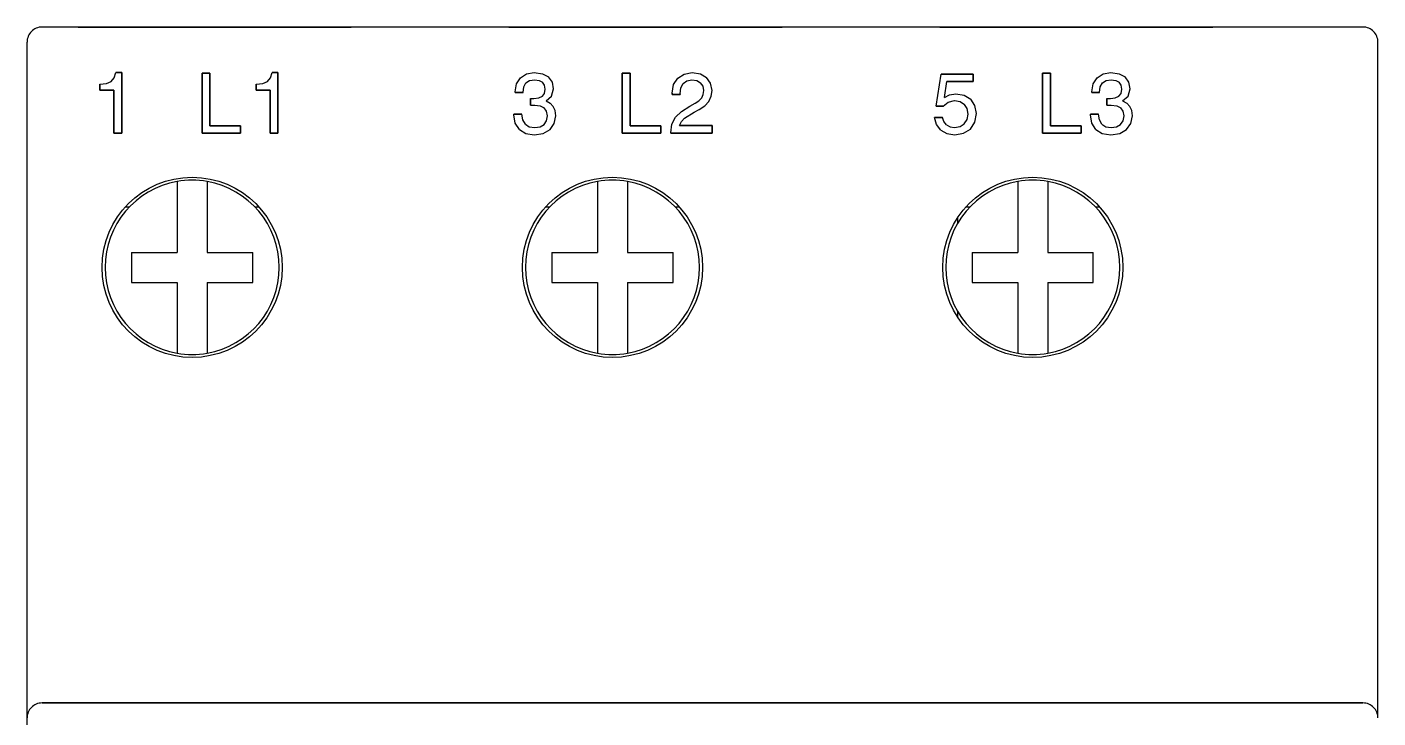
# Model space of a CAD drawing. Extents: x 72 to 370, y -12 to 333.
# Drawn here: x 187.5 to 232.5, y 170.5 to 193.5 of the extents above; entities that cross this region are included whole.
import ezdxf

# ---------------------------------------------------------------- set-up
doc = ezdxf.new("R2010")
doc.units = 0
doc.layers.get('0').update_dxf_attribs({"linetype": 'CONTINUOUS'})

msp = doc.modelspace()

# ---------------------------------------------------------------- linework, layer by layer
at = {"color": 250, "ltscale": 0.03}
msp.add_line((189.199997, 193.5), (188, 193.5), dxfattribs=at)
at = {"color": 7}
for p, q in [((232, 193.5), (188, 193.5)), ((232, 193.5), (188, 193.5)), ((187.5, 171.487717), (187.5, 193)), ((232.5, 171.487717), (232.5, 193)), ((232.5, 171.493851), (232.5, 193)), ((232, 171), (188, 171)), ((188, 170.999985), (232, 170.999985)), ((188, 170.999985), (232, 170.999985))]:
    msp.add_line(p, q, dxfattribs=at)
at = {"color": 250, "ltscale": 0.2275}
for p, q in [((189.199997, 193.5), (198.300003, 193.5)), ((203.550003, 193.5), (212.649994, 193.5)), ((217.899994, 193.5), (227, 193.5))]:
    msp.add_line(p, q, dxfattribs=at)
at = {"color": 250, "ltscale": 0.13125}
for p, q in [((203.550003, 193.5), (198.300003, 193.5)), ((217.899994, 193.5), (212.649994, 193.5))]:
    msp.add_line(p, q, dxfattribs=at)
at = {"color": 250, "ltscale": 0.125}
msp.add_line((232, 193.5), (227, 193.5), dxfattribs=at)
at = {"color": 250}
msp.add_line((187.5, 103.999992), (187.5, 193), dxfattribs=at)
at = {"color": 7, "ltscale": 0.003931}
for p, q in [((190.303619, 191.690323), (190.407379, 191.808487)), ((190.303619, 191.690323), (190.407379, 191.808487)), ((195.50827, 191.690323), (195.61203, 191.808487)), ((195.50827, 191.690323), (195.61203, 191.808487))]:
    msp.add_line(p, q, dxfattribs=at)
at = {"color": 7, "ltscale": 0.004582}
for p, q in [((190.407379, 191.808487), (190.459259, 191.984268)), ((190.407379, 191.808487), (190.459259, 191.984268)), ((195.61203, 191.808487), (195.663849, 191.984268)), ((195.61203, 191.808487), (195.663849, 191.984268))]:
    msp.add_line(p, q, dxfattribs=at)
at = {"color": 7, "ltscale": 0.0049}
for p, q in [((190.655243, 191.984268), (190.459259, 191.984268)), ((190.459259, 191.984268), (190.655243, 191.984268)), ((195.859833, 191.984268), (195.663849, 191.984268)), ((195.663849, 191.984268), (195.859833, 191.984268))]:
    msp.add_line(p, q, dxfattribs=at)
at = {"color": 7, "ltscale": 0.05036}
for p, q in [((190.655243, 189.969864), (190.655243, 191.984268)), ((190.655243, 191.984268), (190.655243, 189.969864)), ((195.859833, 189.969864), (195.859833, 191.984268)), ((195.859833, 191.984268), (195.859833, 189.969864))]:
    msp.add_line(p, q, dxfattribs=at)
at = {"color": 7, "ltscale": 0.006628}
for p, q in [((193.594696, 191.969864), (193.329559, 191.969864)), ((193.329559, 191.969864), (193.594696, 191.969864)), ((207.594696, 191.969864), (207.329559, 191.969864)), ((207.329559, 191.969864), (207.594696, 191.969864)), ((221.594696, 191.969864), (221.329559, 191.969864)), ((221.329559, 191.969864), (221.594696, 191.969864)), ((223.188385, 190.598099), (222.923248, 190.598099)), ((222.923248, 190.598099), (223.188385, 190.598099))]:
    msp.add_line(p, q, dxfattribs=at)
at = {"color": 7, "ltscale": 0.05}
for p, q in [((193.329559, 191.969864), (193.329559, 189.969864)), ((193.329559, 189.969864), (193.329559, 191.969864)), ((207.329559, 191.969864), (207.329559, 189.969864)), ((207.329559, 189.969864), (207.329559, 191.969864)), ((221.329559, 191.969864), (221.329559, 189.969864)), ((221.329559, 189.969864), (221.329559, 191.969864))]:
    msp.add_line(p, q, dxfattribs=at)
at = {"color": 7, "ltscale": 0.043948}
for p, q in [((193.594696, 190.211929), (193.594696, 191.969864)), ((193.594696, 191.969864), (193.594696, 190.211929)), ((207.594696, 190.211929), (207.594696, 191.969864)), ((207.594696, 191.969864), (207.594696, 190.211929)), ((221.594696, 190.211929), (221.594696, 191.969864)), ((221.594696, 191.969864), (221.594696, 190.211929))]:
    msp.add_line(p, q, dxfattribs=at)
at = {"color": 7, "ltscale": 0.005995}
for p, q in [((203.807953, 191.609634), (203.937653, 191.811356)), ((203.807953, 191.609634), (203.937653, 191.811356)), ((223.012604, 191.609634), (223.142242, 191.811356)), ((223.012604, 191.609634), (223.142242, 191.811356))]:
    msp.add_line(p, q, dxfattribs=at)
at = {"color": 7, "ltscale": 0.005896}
for p, q in [((203.937653, 191.811356), (204.136505, 191.938156)), ((203.937653, 191.811356), (204.136505, 191.938156)), ((223.142242, 191.811356), (223.341095, 191.938156)), ((223.142242, 191.811356), (223.341095, 191.938156))]:
    msp.add_line(p, q, dxfattribs=at)
at = {"color": 7, "ltscale": 0.003637}
for p, q in [((204.119232, 191.638443), (204.240265, 191.719131)), ((204.119232, 191.638443), (204.240265, 191.719131)), ((223.323822, 191.638443), (223.444855, 191.719131)), ((223.323822, 191.638443), (223.444855, 191.719131))]:
    msp.add_line(p, q, dxfattribs=at)
at = {"color": 7, "ltscale": 0.006585}
msp.add_line((204.136505, 191.938156), (204.395844, 191.984268), dxfattribs=at)
msp.add_line((204.136505, 191.938156), (204.395844, 191.984268), dxfattribs=at)
at = {"color": 7, "ltscale": 0.00431}
msp.add_line((204.240265, 191.719131), (204.410248, 191.747971), dxfattribs=at)
msp.add_line((204.240265, 191.719131), (204.410248, 191.747971), dxfattribs=at)
at = {"color": 7, "ltscale": 0.00698}
msp.add_line((204.395844, 191.984268), (204.672516, 191.946823), dxfattribs=at)
msp.add_line((204.395844, 191.984268), (204.672516, 191.946823), dxfattribs=at)
at = {"color": 7, "ltscale": 0.003792}
msp.add_line((204.410248, 191.747971), (204.56015, 191.724899), dxfattribs=at)
msp.add_line((204.410248, 191.747971), (204.56015, 191.724899), dxfattribs=at)
at = {"color": 7, "ltscale": 0.003128}
for p, q in [((204.56015, 191.724899), (204.669647, 191.664383)), ((204.56015, 191.724899), (204.669647, 191.664383)), ((223.76474, 191.724899), (223.874237, 191.664383)), ((223.76474, 191.724899), (223.874237, 191.664383))]:
    msp.add_line(p, q, dxfattribs=at)
at = {"color": 7, "ltscale": 0.005704}
msp.add_line((204.672516, 191.946823), (204.874237, 191.840195), dxfattribs=at)
msp.add_line((204.672516, 191.946823), (204.874237, 191.840195), dxfattribs=at)
at = {"color": 7, "ltscale": 0.005261}
msp.add_line((204.998199, 191.670151), (204.874237, 191.840195), dxfattribs=at)
msp.add_line((204.998199, 191.670151), (204.874237, 191.840195), dxfattribs=at)
at = {"color": 7, "ltscale": 0.006376}
for p, q in [((209.038544, 191.583694), (209.173981, 191.79982)), ((209.038544, 191.583694), (209.173981, 191.79982)), ((218.721527, 191.232101), (218.937653, 191.096664)), ((218.721527, 191.232101), (218.937653, 191.096664))]:
    msp.add_line(p, q, dxfattribs=at)
at = {"color": 7, "ltscale": 0.006256}
msp.add_line((209.173981, 191.79982), (209.384369, 191.935287), dxfattribs=at)
msp.add_line((209.173981, 191.79982), (209.384369, 191.935287), dxfattribs=at)
at = {"color": 7, "ltscale": 0.003861}
msp.add_line((209.358429, 191.62117), (209.48233, 191.713394), dxfattribs=at)
msp.add_line((209.358429, 191.62117), (209.48233, 191.713394), dxfattribs=at)
at = {"color": 7, "ltscale": 0.007023}
msp.add_line((209.384369, 191.935287), (209.66098, 191.984268), dxfattribs=at)
msp.add_line((209.384369, 191.935287), (209.66098, 191.984268), dxfattribs=at)
at = {"color": 7, "ltscale": 0.004182}
msp.add_line((209.48233, 191.713394), (209.646576, 191.745071), dxfattribs=at)
msp.add_line((209.48233, 191.713394), (209.646576, 191.745071), dxfattribs=at)
at = {"color": 7, "ltscale": 0.004241}
msp.add_line((209.646576, 191.745071), (209.813751, 191.716263), dxfattribs=at)
msp.add_line((209.646576, 191.745071), (209.813751, 191.716263), dxfattribs=at)
at = {"color": 7, "ltscale": 0.006787}
for p, q in [((209.66098, 191.984268), (209.928986, 191.941055)), ((209.66098, 191.984268), (209.928986, 191.941055)), ((203.76474, 191.341629), (203.807953, 191.609634)), ((203.76474, 191.341629), (203.807953, 191.609634)), ((222.96933, 191.341629), (223.012604, 191.609634)), ((222.96933, 191.341629), (223.012604, 191.609634))]:
    msp.add_line(p, q, dxfattribs=at)
at = {"color": 7, "ltscale": 0.003583}
msp.add_line((209.813751, 191.716263), (209.937653, 191.644211), dxfattribs=at)
msp.add_line((209.813751, 191.716263), (209.937653, 191.644211), dxfattribs=at)
at = {"color": 7, "ltscale": 0.006006}
msp.add_line((209.928986, 191.941055), (210.136505, 191.820023), dxfattribs=at)
msp.add_line((209.928986, 191.941055), (210.136505, 191.820023), dxfattribs=at)
at = {"color": 7, "ltscale": 0.005838}
msp.add_line((210.271942, 191.629807), (210.136505, 191.820023), dxfattribs=at)
msp.add_line((210.271942, 191.629807), (210.136505, 191.820023), dxfattribs=at)
at = {"color": 7, "ltscale": 0.026808}
msp.add_line((217.787811, 190.866104), (217.94632, 191.926651), dxfattribs=at)
msp.add_line((217.787811, 190.866104), (217.94632, 191.926651), dxfattribs=at)
at = {"color": 7, "ltscale": 0.026729}
for p, q in [((219.015472, 191.926651), (217.94632, 191.926651)), ((217.94632, 191.926651), (219.015472, 191.926651))]:
    msp.add_line(p, q, dxfattribs=at)
at = {"color": 7, "ltscale": 0.005908}
for p, q in [((219.015488, 191.690323), (219.015488, 191.926651)), ((219.015488, 191.926651), (219.015488, 191.690323))]:
    msp.add_line(p, q, dxfattribs=at)
at = {"color": 7, "ltscale": 0.006587}
msp.add_line((223.341095, 191.938156), (223.600494, 191.984268), dxfattribs=at)
msp.add_line((223.341095, 191.938156), (223.600494, 191.984268), dxfattribs=at)
at = {"color": 7, "ltscale": 0.004312}
msp.add_line((223.444855, 191.719131), (223.614899, 191.747971), dxfattribs=at)
msp.add_line((223.444855, 191.719131), (223.614899, 191.747971), dxfattribs=at)
at = {"color": 7, "ltscale": 0.006978}
msp.add_line((223.600494, 191.984268), (223.877106, 191.946823), dxfattribs=at)
msp.add_line((223.600494, 191.984268), (223.877106, 191.946823), dxfattribs=at)
at = {"color": 7, "ltscale": 0.00379}
msp.add_line((223.614899, 191.747971), (223.76474, 191.724899), dxfattribs=at)
msp.add_line((223.614899, 191.747971), (223.76474, 191.724899), dxfattribs=at)
at = {"color": 7, "ltscale": 0.005706}
msp.add_line((223.877106, 191.946823), (224.078888, 191.840195), dxfattribs=at)
msp.add_line((223.877106, 191.946823), (224.078888, 191.840195), dxfattribs=at)
at = {"color": 7, "ltscale": 0.00526}
msp.add_line((224.202789, 191.670151), (224.078888, 191.840195), dxfattribs=at)
msp.add_line((224.202789, 191.670151), (224.078888, 191.840195), dxfattribs=at)
at = {"color": 7, "ltscale": 0.005507}
for p, q in [((189.926117, 191.598099), (190.145172, 191.62117)), ((189.926117, 191.598099), (190.145172, 191.62117)), ((195.130707, 191.598099), (195.349762, 191.62117)), ((195.130707, 191.598099), (195.349762, 191.62117))]:
    msp.add_line(p, q, dxfattribs=at)
at = {"color": 7, "ltscale": 0.005115}
for p, q in [((189.926117, 191.598099), (189.926117, 191.393509)), ((189.926117, 191.393509), (189.926117, 191.598099)), ((195.130707, 191.598099), (195.130707, 191.393509)), ((195.130707, 191.393509), (195.130707, 191.598099))]:
    msp.add_line(p, q, dxfattribs=at)
at = {"color": 7, "ltscale": 0.011671}
for p, q in [((189.926117, 191.393509), (190.392975, 191.393509)), ((190.392975, 191.393509), (189.926117, 191.393509))]:
    msp.add_line(p, q, dxfattribs=at)
at = {"color": 7, "ltscale": 0.004322}
msp.add_line((190.145172, 191.62117), (190.303619, 191.690323), dxfattribs=at)
msp.add_line((190.145172, 191.62117), (190.303619, 191.690323), dxfattribs=at)
at = {"color": 7, "ltscale": 0.035591}
for p, q in [((190.392975, 191.393509), (190.392975, 189.969864)), ((190.392975, 189.969864), (190.392975, 191.393509)), ((195.597626, 191.393509), (195.597626, 189.969864)), ((195.597626, 189.969864), (195.597626, 191.393509))]:
    msp.add_line(p, q, dxfattribs=at)
at = {"color": 7, "ltscale": 0.011673}
for p, q in [((195.130707, 191.393509), (195.597626, 191.393509)), ((195.597626, 191.393509), (195.130707, 191.393509))]:
    msp.add_line(p, q, dxfattribs=at)
at = {"color": 7, "ltscale": 0.004323}
msp.add_line((195.349762, 191.62117), (195.50827, 191.690323), dxfattribs=at)
msp.add_line((195.349762, 191.62117), (195.50827, 191.690323), dxfattribs=at)
at = {"color": 7, "ltscale": 0.000504}
for p, q in [((203.76474, 191.341629), (203.76474, 191.321457)), ((203.76474, 191.321457), (203.76474, 191.341629)), ((222.96933, 191.341629), (222.96933, 191.321457)), ((222.96933, 191.321457), (222.96933, 191.341629)), ((203.718658, 190.598099), (203.718658, 190.577927)), ((203.718658, 190.577927), (203.718658, 190.598099)), ((222.923248, 190.598099), (222.923248, 190.577927)), ((222.923248, 190.577927), (222.923248, 190.598099))]:
    msp.add_line(p, q, dxfattribs=at)
at = {"color": 7, "ltscale": 0.006412}
for p, q in [((203.76474, 191.321457), (204.02121, 191.321457)), ((204.02121, 191.321457), (203.76474, 191.321457))]:
    msp.add_line(p, q, dxfattribs=at)
at = {"color": 7, "ltscale": 0.004646}
for p, q in [((204.02121, 191.321457), (204.044281, 191.505875)), ((204.02121, 191.321457), (204.044281, 191.505875)), ((223.225861, 191.321457), (223.248871, 191.505875)), ((223.225861, 191.321457), (223.248871, 191.505875))]:
    msp.add_line(p, q, dxfattribs=at)
at = {"color": 7, "ltscale": 0.003807}
for p, q in [((204.044281, 191.505875), (204.119232, 191.638443)), ((204.044281, 191.505875), (204.119232, 191.638443)), ((223.248871, 191.505875), (223.323822, 191.638443)), ((223.248871, 191.505875), (223.323822, 191.638443))]:
    msp.add_line(p, q, dxfattribs=at)
at = {"color": 7, "ltscale": 0.002939}
for p, q in [((204.666779, 191.197525), (204.735931, 191.292618)), ((204.666779, 191.197525), (204.735931, 191.292618)), ((223.871368, 191.197525), (223.940521, 191.292618)), ((223.871368, 191.197525), (223.940521, 191.292618))]:
    msp.add_line(p, q, dxfattribs=at)
at = {"color": 7, "ltscale": 0.002958}
for p, q in [((204.735931, 191.566391), (204.669647, 191.664383)), ((204.735931, 191.566391), (204.669647, 191.664383)), ((223.940521, 191.566391), (223.874237, 191.664383)), ((223.940521, 191.566391), (223.874237, 191.664383))]:
    msp.add_line(p, q, dxfattribs=at)
at = {"color": 7, "ltscale": 0.003376}
for p, q in [((204.761871, 191.433853), (204.735931, 191.566391)), ((204.761871, 191.433853), (204.735931, 191.566391)), ((223.966461, 191.433853), (223.940521, 191.566391)), ((223.966461, 191.433853), (223.940521, 191.566391)), ((218.127838, 190.246506), (218.041412, 190.350266)), ((218.127838, 190.246506), (218.041412, 190.350266))]:
    msp.add_line(p, q, dxfattribs=at)
at = {"color": 7, "ltscale": 0.00359}
for p, q in [((204.735931, 191.292618), (204.761871, 191.433853)), ((204.735931, 191.292618), (204.761871, 191.433853)), ((223.940521, 191.292618), (223.966461, 191.433853)), ((223.940521, 191.292618), (223.966461, 191.433853))]:
    msp.add_line(p, q, dxfattribs=at)
at = {"color": 7, "ltscale": 0.006414}
for p, q in [((204.975128, 191.197525), (205.041412, 191.445358)), ((204.975128, 191.197525), (205.041412, 191.445358)), ((224.179718, 191.197525), (224.246002, 191.445358)), ((224.179718, 191.197525), (224.246002, 191.445358))]:
    msp.add_line(p, q, dxfattribs=at)
at = {"color": 7, "ltscale": 0.005723}
for p, q in [((205.041412, 191.445358), (204.998199, 191.670151)), ((205.041412, 191.445358), (204.998199, 191.670151)), ((224.246002, 191.445358), (224.202789, 191.670151)), ((224.246002, 191.445358), (224.202789, 191.670151))]:
    msp.add_line(p, q, dxfattribs=at)
at = {"color": 7, "ltscale": 0.007225}
msp.add_line((208.992401, 191.298386), (209.038544, 191.583694), dxfattribs=at)
msp.add_line((208.992401, 191.298386), (209.038544, 191.583694), dxfattribs=at)
at = {"color": 7, "ltscale": 0.001009}
for p, q in [((208.992401, 191.298386), (208.992401, 191.258041)), ((208.992401, 191.258041), (208.992401, 191.298386))]:
    msp.add_line(p, q, dxfattribs=at)
at = {"color": 7, "ltscale": 0.006557}
for p, q in [((208.992401, 191.258041), (209.254669, 191.258041)), ((209.254669, 191.258041), (208.992401, 191.258041)), ((190.392975, 189.969864), (190.655243, 189.969864)), ((190.655243, 189.969864), (190.392975, 189.969864))]:
    msp.add_line(p, q, dxfattribs=at)
at = {"color": 7, "ltscale": 0.004942}
msp.add_line((209.254669, 191.281113), (209.280609, 191.477066), dxfattribs=at)
msp.add_line((209.254669, 191.281113), (209.280609, 191.477066), dxfattribs=at)
at = {"color": 7, "ltscale": 0.000577}
for p, q in [((209.254669, 191.258041), (209.254669, 191.281113)), ((209.254669, 191.281113), (209.254669, 191.258041))]:
    msp.add_line(p, q, dxfattribs=at)
at = {"color": 7, "ltscale": 0.004094}
msp.add_line((209.280609, 191.477066), (209.358429, 191.62117), dxfattribs=at)
msp.add_line((209.280609, 191.477066), (209.358429, 191.62117), dxfattribs=at)
at = {"color": 7, "ltscale": 0.003459}
for p, q in [((210.018341, 191.531815), (209.937653, 191.644211)), ((210.018341, 191.531815), (209.937653, 191.644211)), ((204.807953, 190.696091), (204.727264, 190.808487)), ((204.807953, 190.696091), (204.727264, 190.808487)), ((224.012604, 190.696091), (223.931915, 190.808487)), ((224.012604, 190.696091), (223.931915, 190.808487))]:
    msp.add_line(p, q, dxfattribs=at)
at = {"color": 7, "ltscale": 0.003126}
msp.add_line((209.97226, 191.145645), (210.027008, 191.258041), dxfattribs=at)
msp.add_line((209.97226, 191.145645), (210.027008, 191.258041), dxfattribs=at)
at = {"color": 7, "ltscale": 0.003603}
msp.add_line((210.04715, 191.39061), (210.018341, 191.531815), dxfattribs=at)
msp.add_line((210.04715, 191.39061), (210.018341, 191.531815), dxfattribs=at)
at = {"color": 7, "ltscale": 0.003352}
msp.add_line((210.027008, 191.258041), (210.04715, 191.39061), dxfattribs=at)
msp.add_line((210.027008, 191.258041), (210.04715, 191.39061), dxfattribs=at)
at = {"color": 7, "ltscale": 0.006174}
msp.add_line((210.320953, 191.387741), (210.271942, 191.629807), dxfattribs=at)
msp.add_line((210.320953, 191.387741), (210.271942, 191.629807), dxfattribs=at)
at = {"color": 7, "ltscale": 0.004881}
msp.add_line((210.292145, 191.194656), (210.320953, 191.387741), dxfattribs=at)
msp.add_line((210.292145, 191.194656), (210.320953, 191.387741), dxfattribs=at)
at = {"color": 7, "ltscale": 0.013623}
msp.add_line((218.058685, 191.151413), (218.139374, 191.690323), dxfattribs=at)
msp.add_line((218.058685, 191.151413), (218.139374, 191.690323), dxfattribs=at)
at = {"color": 7, "ltscale": 0.021902}
for p, q in [((218.139374, 191.690323), (219.015472, 191.690323)), ((219.015472, 191.690323), (218.139374, 191.690323))]:
    msp.add_line(p, q, dxfattribs=at)
at = {"color": 7, "ltscale": 0.005472}
msp.add_line((218.225861, 191.246506), (218.441986, 191.281113), dxfattribs=at)
msp.add_line((218.225861, 191.246506), (218.441986, 191.281113), dxfattribs=at)
at = {"color": 7, "ltscale": 0.007095}
msp.add_line((218.441986, 191.281113), (218.721527, 191.232101), dxfattribs=at)
msp.add_line((218.441986, 191.281113), (218.721527, 191.232101), dxfattribs=at)
at = {"color": 7, "ltscale": 0.006413}
for p, q in [((222.96933, 191.321457), (223.225861, 191.321457)), ((223.225861, 191.321457), (222.96933, 191.321457))]:
    msp.add_line(p, q, dxfattribs=at)
at = {"color": 7, "ltscale": 0.00281}
msp.add_line((204.269073, 191.125473), (204.381439, 191.122604), dxfattribs=at)
msp.add_line((204.269073, 191.125473), (204.381439, 191.122604), dxfattribs=at)
at = {"color": 7, "ltscale": 0.005692}
for p, q in [((204.269073, 191.125473), (204.269073, 190.897812)), ((204.269073, 190.897812), (204.269073, 191.125473)), ((223.473663, 191.125473), (223.473663, 190.897812)), ((223.473663, 190.897812), (223.473663, 191.125473))]:
    msp.add_line(p, q, dxfattribs=at)
at = {"color": 7, "ltscale": 0.003532}
msp.add_line((204.269073, 190.897812), (204.410248, 190.90358), dxfattribs=at)
msp.add_line((204.269073, 190.897812), (204.410248, 190.90358), dxfattribs=at)
at = {"color": 7, "ltscale": 0.00413}
msp.add_line((204.381439, 191.122604), (204.545746, 191.139908), dxfattribs=at)
msp.add_line((204.381439, 191.122604), (204.545746, 191.139908), dxfattribs=at)
at = {"color": 7, "ltscale": 0.004586}
msp.add_line((204.410248, 190.90358), (204.591827, 190.87764), dxfattribs=at)
msp.add_line((204.410248, 190.90358), (204.591827, 190.87764), dxfattribs=at)
at = {"color": 7, "ltscale": 0.003351}
for p, q in [((204.545746, 191.139908), (204.666779, 191.197525)), ((204.545746, 191.139908), (204.666779, 191.197525)), ((223.750336, 191.139908), (223.871368, 191.197525)), ((223.750336, 191.139908), (223.871368, 191.197525))]:
    msp.add_line(p, q, dxfattribs=at)
at = {"color": 7, "ltscale": 0.003802}
msp.add_line((204.591827, 190.87764), (204.727264, 190.808487), dxfattribs=at)
msp.add_line((204.591827, 190.87764), (204.727264, 190.808487), dxfattribs=at)
at = {"color": 7, "ltscale": 0.006088}
for p, q in [((204.787811, 191.041916), (204.975128, 191.197525)), ((204.787811, 191.041916), (204.975128, 191.197525)), ((223.992401, 191.041916), (224.179718, 191.197525)), ((223.992401, 191.041916), (224.179718, 191.197525))]:
    msp.add_line(p, q, dxfattribs=at)
at = {"color": 7, "ltscale": 0.003967}
for p, q in [((204.787811, 191.041916), (204.926117, 190.964096)), ((204.787811, 191.041916), (204.926117, 190.964096)), ((223.992401, 191.041916), (224.130707, 190.964096)), ((223.992401, 191.041916), (224.130707, 190.964096))]:
    msp.add_line(p, q, dxfattribs=at)
at = {"color": 7, "ltscale": 0.00372}
for p, q in [((205.029877, 190.857468), (204.926117, 190.964096)), ((205.029877, 190.857468), (204.926117, 190.964096)), ((224.234467, 190.857468), (224.130707, 190.964096)), ((224.234467, 190.857468), (224.130707, 190.964096))]:
    msp.add_line(p, q, dxfattribs=at)
at = {"color": 7, "ltscale": 0.003804}
for p, q in [((205.093292, 190.719131), (205.029877, 190.857468)), ((205.093292, 190.719131), (205.029877, 190.857468)), ((224.297882, 190.719131), (224.234467, 190.857468)), ((224.297882, 190.719131), (224.234467, 190.857468))]:
    msp.add_line(p, q, dxfattribs=at)
at = {"color": 7, "ltscale": 0.008355}
msp.add_line((209.300751, 190.690323), (209.58316, 190.869003), dxfattribs=at)
msp.add_line((209.300751, 190.690323), (209.58316, 190.869003), dxfattribs=at)
at = {"color": 7, "ltscale": 0.004836}
msp.add_line((209.58316, 190.869003), (209.753204, 190.961227), dxfattribs=at)
msp.add_line((209.58316, 190.869003), (209.753204, 190.961227), dxfattribs=at)
at = {"color": 7, "ltscale": 0.003837}
msp.add_line((209.753204, 190.961227), (209.880035, 191.047684), dxfattribs=at)
msp.add_line((209.753204, 190.961227), (209.880035, 191.047684), dxfattribs=at)
at = {"color": 7, "ltscale": 0.003364}
msp.add_line((209.880035, 191.047684), (209.97226, 191.145645), dxfattribs=at)
msp.add_line((209.880035, 191.047684), (209.97226, 191.145645), dxfattribs=at)
at = {"color": 7, "ltscale": 0.005676}
msp.add_line((209.888641, 190.756607), (210.078888, 190.880539), dxfattribs=at)
msp.add_line((209.888641, 190.756607), (210.078888, 190.880539), dxfattribs=at)
at = {"color": 7, "ltscale": 0.004943}
msp.add_line((210.078888, 190.880539), (210.214325, 191.024612), dxfattribs=at)
msp.add_line((210.078888, 190.880539), (210.214325, 191.024612), dxfattribs=at)
at = {"color": 7, "ltscale": 0.004675}
msp.add_line((210.214325, 191.024612), (210.292145, 191.194656), dxfattribs=at)
msp.add_line((210.214325, 191.024612), (210.292145, 191.194656), dxfattribs=at)
at = {"color": 7, "ltscale": 0.005763}
for p, q in [((217.787811, 190.866104), (218.018341, 190.866104)), ((218.018341, 190.866104), (217.787811, 190.866104))]:
    msp.add_line(p, q, dxfattribs=at)
at = {"color": 7, "ltscale": 0.005379}
msp.add_line((218.018341, 190.866104), (218.185516, 191.001572), dxfattribs=at)
msp.add_line((218.018341, 190.866104), (218.185516, 191.001572), dxfattribs=at)
at = {"color": 7, "ltscale": 0.004808}
msp.add_line((218.058685, 191.151413), (218.225861, 191.246506), dxfattribs=at)
msp.add_line((218.058685, 191.151413), (218.225861, 191.246506), dxfattribs=at)
at = {"color": 7, "ltscale": 0.00547}
msp.add_line((218.185516, 191.001572), (218.398773, 191.050552), dxfattribs=at)
msp.add_line((218.185516, 191.001572), (218.398773, 191.050552), dxfattribs=at)
at = {"color": 7, "ltscale": 0.004677}
msp.add_line((218.398773, 191.050552), (218.58316, 191.018845), dxfattribs=at)
msp.add_line((218.398773, 191.050552), (218.58316, 191.018845), dxfattribs=at)
at = {"color": 7, "ltscale": 0.004217}
msp.add_line((218.58316, 191.018845), (218.724396, 190.926651), dxfattribs=at)
msp.add_line((218.58316, 191.018845), (218.724396, 190.926651), dxfattribs=at)
at = {"color": 7, "ltscale": 0.004178}
for p, q in [((218.813751, 190.785416), (218.724396, 190.926651)), ((218.813751, 190.785416), (218.724396, 190.926651)), ((218.580292, 190.191757), (218.721527, 190.281113)), ((218.580292, 190.191757), (218.721527, 190.281113))]:
    msp.add_line(p, q, dxfattribs=at)
at = {"color": 7, "ltscale": 0.006294}
msp.add_line((219.075958, 190.886276), (218.937653, 191.096664), dxfattribs=at)
msp.add_line((219.075958, 190.886276), (218.937653, 191.096664), dxfattribs=at)
at = {"color": 7, "ltscale": 0.006811}
msp.add_line((219.124969, 190.618271), (219.075958, 190.886276), dxfattribs=at)
msp.add_line((219.124969, 190.618271), (219.075958, 190.886276), dxfattribs=at)
at = {"color": 7, "ltscale": 0.002812}
msp.add_line((223.473663, 191.125473), (223.58609, 191.122604), dxfattribs=at)
msp.add_line((223.473663, 191.125473), (223.58609, 191.122604), dxfattribs=at)
at = {"color": 7, "ltscale": 0.003534}
msp.add_line((223.473663, 190.897812), (223.614899, 190.90358), dxfattribs=at)
msp.add_line((223.473663, 190.897812), (223.614899, 190.90358), dxfattribs=at)
at = {"color": 7, "ltscale": 0.004129}
msp.add_line((223.58609, 191.122604), (223.750336, 191.139908), dxfattribs=at)
msp.add_line((223.58609, 191.122604), (223.750336, 191.139908), dxfattribs=at)
at = {"color": 7, "ltscale": 0.004584}
msp.add_line((223.614899, 190.90358), (223.796417, 190.87764), dxfattribs=at)
msp.add_line((223.614899, 190.90358), (223.796417, 190.87764), dxfattribs=at)
at = {"color": 7, "ltscale": 0.003803}
msp.add_line((223.796417, 190.87764), (223.931915, 190.808487), dxfattribs=at)
msp.add_line((223.796417, 190.87764), (223.931915, 190.808487), dxfattribs=at)
at = {"color": 7, "ltscale": 0.006627}
for p, q in [((203.983734, 190.598099), (203.718658, 190.598099)), ((203.718658, 190.598099), (203.983734, 190.598099))]:
    msp.add_line(p, q, dxfattribs=at)
at = {"color": 7, "ltscale": 0.007011}
for p, q in [((203.76474, 190.301285), (203.718658, 190.577927)), ((203.76474, 190.301285), (203.718658, 190.577927)), ((222.96933, 190.301285), (222.923248, 190.577927)), ((222.96933, 190.301285), (222.923248, 190.577927))]:
    msp.add_line(p, q, dxfattribs=at)
at = {"color": 7, "ltscale": 0.00482}
for p, q in [((204.015472, 190.407913), (203.983734, 190.598099)), ((204.015472, 190.407913), (203.983734, 190.598099)), ((223.220062, 190.407913), (223.188385, 190.598099)), ((223.220062, 190.407913), (223.188385, 190.598099))]:
    msp.add_line(p, q, dxfattribs=at)
at = {"color": 7, "ltscale": 0.00404}
for p, q in [((204.09903, 190.269577), (204.015472, 190.407913)), ((204.09903, 190.269577), (204.015472, 190.407913)), ((223.303619, 190.269577), (223.220062, 190.407913)), ((223.303619, 190.269577), (223.220062, 190.407913))]:
    msp.add_line(p, q, dxfattribs=at)
at = {"color": 7, "ltscale": 0.003737}
for p, q in [((204.721527, 190.258041), (204.805084, 190.381973)), ((204.721527, 190.258041), (204.805084, 190.381973)), ((223.926117, 190.258041), (224.009674, 190.381973)), ((223.926117, 190.258041), (224.009674, 190.381973))]:
    msp.add_line(p, q, dxfattribs=at)
at = {"color": 7, "ltscale": 0.004253}
for p, q in [((204.805084, 190.381973), (204.836761, 190.549118)), ((204.805084, 190.381973), (204.836761, 190.549118)), ((224.009674, 190.381973), (224.041412, 190.549118)), ((224.009674, 190.381973), (224.041412, 190.549118))]:
    msp.add_line(p, q, dxfattribs=at)
at = {"color": 7, "ltscale": 0.003744}
for p, q in [((204.836761, 190.549118), (204.807953, 190.696091)), ((204.836761, 190.549118), (204.807953, 190.696091)), ((224.041412, 190.549118), (224.012604, 190.696091)), ((224.041412, 190.549118), (224.012604, 190.696091))]:
    msp.add_line(p, q, dxfattribs=at)
at = {"color": 7, "ltscale": 0.006612}
msp.add_line((205.064484, 190.289749), (205.116302, 190.549118), dxfattribs=at)
msp.add_line((205.064484, 190.289749), (205.116302, 190.549118), dxfattribs=at)
at = {"color": 7, "ltscale": 0.004289}
for p, q in [((205.116302, 190.549118), (205.093292, 190.719131)), ((205.116302, 190.549118), (205.093292, 190.719131)), ((224.320953, 190.549118), (224.297882, 190.719131)), ((224.320953, 190.549118), (224.297882, 190.719131))]:
    msp.add_line(p, q, dxfattribs=at)
at = {"color": 7, "ltscale": 0.006477}
msp.add_line((208.983734, 190.269577), (209.101898, 190.500137), dxfattribs=at)
msp.add_line((208.983734, 190.269577), (209.101898, 190.500137), dxfattribs=at)
at = {"color": 7, "ltscale": 0.006879}
msp.add_line((209.101898, 190.500137), (209.300751, 190.690323), dxfattribs=at)
msp.add_line((209.101898, 190.500137), (209.300751, 190.690323), dxfattribs=at)
at = {"color": 7, "ltscale": 0.003709}
msp.add_line((209.234467, 190.217697), (209.295013, 190.353134), dxfattribs=at)
msp.add_line((209.234467, 190.217697), (209.295013, 190.353134), dxfattribs=at)
at = {"color": 7, "ltscale": 0.003824}
msp.add_line((209.295013, 190.353134), (209.398773, 190.46553), dxfattribs=at)
msp.add_line((209.295013, 190.353134), (209.398773, 190.46553), dxfattribs=at)
at = {"color": 7, "ltscale": 0.009493}
msp.add_line((209.398773, 190.46553), (209.718658, 190.670151), dxfattribs=at)
msp.add_line((209.398773, 190.46553), (209.718658, 190.670151), dxfattribs=at)
at = {"color": 7, "ltscale": 0.004768}
msp.add_line((209.718658, 190.670151), (209.888641, 190.756607), dxfattribs=at)
msp.add_line((209.718658, 190.670151), (209.888641, 190.756607), dxfattribs=at)
at = {"color": 7, "ltscale": 0.006702}
for p, q in [((217.998199, 190.49147), (217.730133, 190.49147)), ((217.730133, 190.49147), (217.998199, 190.49147))]:
    msp.add_line(p, q, dxfattribs=at)
at = {"color": 7, "ltscale": 0.006116}
msp.add_line((217.793549, 190.255173), (217.730133, 190.49147), dxfattribs=at)
msp.add_line((217.793549, 190.255173), (217.730133, 190.49147), dxfattribs=at)
at = {"color": 7, "ltscale": 0.003692}
msp.add_line((218.041412, 190.350266), (217.998199, 190.49147), dxfattribs=at)
msp.add_line((218.041412, 190.350266), (217.998199, 190.49147), dxfattribs=at)
at = {"color": 7, "ltscale": 0.004216}
msp.add_line((218.721527, 190.281113), (218.813751, 190.422318), dxfattribs=at)
msp.add_line((218.721527, 190.281113), (218.813751, 190.422318), dxfattribs=at)
at = {"color": 7, "ltscale": 0.004607}
for p, q in [((218.845428, 190.603867), (218.813751, 190.785416)), ((218.845428, 190.603867), (218.813751, 190.785416)), ((218.813751, 190.422318), (218.845428, 190.603867)), ((218.813751, 190.422318), (218.845428, 190.603867)), ((218.398773, 190.16008), (218.580292, 190.191757)), ((218.398773, 190.16008), (218.580292, 190.191757))]:
    msp.add_line(p, q, dxfattribs=at)
at = {"color": 7, "ltscale": 0.007333}
msp.add_line((219.070221, 190.330093), (219.124969, 190.618271), dxfattribs=at)
msp.add_line((219.070221, 190.330093), (219.124969, 190.618271), dxfattribs=at)
at = {"color": 7, "ltscale": 0.006613}
msp.add_line((224.269073, 190.289749), (224.320953, 190.549118), dxfattribs=at)
msp.add_line((224.269073, 190.289749), (224.320953, 190.549118), dxfattribs=at)
at = {"color": 7, "ltscale": 0.032133}
for p, q in [((193.329559, 189.969864), (194.614899, 189.969864)), ((194.614899, 189.969864), (193.329559, 189.969864)), ((207.329559, 189.969864), (208.614899, 189.969864)), ((208.614899, 189.969864), (207.329559, 189.969864)), ((221.329559, 189.969864), (222.614899, 189.969864)), ((222.614899, 189.969864), (221.329559, 189.969864))]:
    msp.add_line(p, q, dxfattribs=at)
at = {"color": 7, "ltscale": 0.025505}
for p, q in [((194.614899, 190.211929), (193.594696, 190.211929)), ((193.594696, 190.211929), (194.614899, 190.211929)), ((208.614899, 190.211929), (207.594696, 190.211929)), ((207.594696, 190.211929), (208.614899, 190.211929)), ((222.614899, 190.211929), (221.594696, 190.211929)), ((221.594696, 190.211929), (222.614899, 190.211929))]:
    msp.add_line(p, q, dxfattribs=at)
at = {"color": 7, "ltscale": 0.006052}
for p, q in [((194.614899, 189.969864), (194.614899, 190.211929)), ((194.614899, 190.211929), (194.614899, 189.969864)), ((208.614899, 189.969864), (208.614899, 190.211929)), ((208.614899, 190.211929), (208.614899, 189.969864)), ((222.614914, 189.969864), (222.614914, 190.211929)), ((222.614914, 190.211929), (222.614914, 189.969864))]:
    msp.add_line(p, q, dxfattribs=at)
at = {"color": 7, "ltscale": 0.006555}
for p, q in [((195.597626, 189.969864), (195.859833, 189.969864)), ((195.859833, 189.969864), (195.597626, 189.969864))]:
    msp.add_line(p, q, dxfattribs=at)
at = {"color": 7, "ltscale": 0.006194}
msp.add_line((203.900177, 190.093796), (203.76474, 190.301285), dxfattribs=at)
msp.add_line((203.900177, 190.093796), (203.76474, 190.301285), dxfattribs=at)
at = {"color": 7, "ltscale": 0.006278}
for p, q in [((203.900177, 190.093796), (204.113434, 189.961227)), ((203.900177, 190.093796), (204.113434, 189.961227)), ((223.104828, 190.093796), (223.318085, 189.961227)), ((223.104828, 190.093796), (223.318085, 189.961227))]:
    msp.add_line(p, q, dxfattribs=at)
at = {"color": 7, "ltscale": 0.003957}
for p, q in [((204.09903, 190.269577), (204.231598, 190.183121)), ((204.09903, 190.269577), (204.231598, 190.183121)), ((223.303619, 190.269577), (223.436188, 190.183121)), ((223.303619, 190.269577), (223.436188, 190.183121))]:
    msp.add_line(p, q, dxfattribs=at)
at = {"color": 7, "ltscale": 0.007166}
for p, q in [((204.113434, 189.961227), (204.395844, 189.912216)), ((204.113434, 189.961227), (204.395844, 189.912216)), ((223.318085, 189.961227), (223.600494, 189.912216)), ((223.318085, 189.961227), (223.600494, 189.912216))]:
    msp.add_line(p, q, dxfattribs=at)
at = {"color": 7, "ltscale": 0.004596}
for p, q in [((204.231598, 190.183121), (204.413177, 190.154312)), ((204.231598, 190.183121), (204.413177, 190.154312)), ((223.436188, 190.183121), (223.617767, 190.154312)), ((223.436188, 190.183121), (223.617767, 190.154312))]:
    msp.add_line(p, q, dxfattribs=at)
at = {"color": 7, "ltscale": 0.007593}
msp.add_line((204.395844, 189.912216), (204.695587, 189.961227), dxfattribs=at)
msp.add_line((204.395844, 189.912216), (204.695587, 189.961227), dxfattribs=at)
at = {"color": 7, "ltscale": 0.004442}
for p, q in [((204.413177, 190.154312), (204.588959, 190.180252)), ((204.413177, 190.154312), (204.588959, 190.180252)), ((223.617767, 190.154312), (223.793549, 190.180252)), ((223.617767, 190.154312), (223.793549, 190.180252))]:
    msp.add_line(p, q, dxfattribs=at)
at = {"color": 7, "ltscale": 0.003843}
for p, q in [((204.588959, 190.180252), (204.721527, 190.258041)), ((204.588959, 190.180252), (204.721527, 190.258041)), ((223.793549, 190.180252), (223.926117, 190.258041)), ((223.793549, 190.180252), (223.926117, 190.258041))]:
    msp.add_line(p, q, dxfattribs=at)
at = {"color": 7, "ltscale": 0.006452}
for p, q in [((204.695587, 189.961227), (204.92038, 190.088028)), ((204.695587, 189.961227), (204.92038, 190.088028)), ((223.900177, 189.961227), (224.124969, 190.088028)), ((223.900177, 189.961227), (224.124969, 190.088028))]:
    msp.add_line(p, q, dxfattribs=at)
at = {"color": 7, "ltscale": 0.006198}
for p, q in [((204.92038, 190.088028), (205.064484, 190.289749)), ((204.92038, 190.088028), (205.064484, 190.289749)), ((224.124969, 190.088028), (224.269073, 190.289749)), ((224.124969, 190.088028), (224.269073, 190.289749))]:
    msp.add_line(p, q, dxfattribs=at)
at = {"color": 7, "ltscale": 0.007337}
msp.add_line((208.94632, 189.9785), (208.983734, 190.269577), dxfattribs=at)
msp.add_line((208.94632, 189.9785), (208.983734, 190.269577), dxfattribs=at)
at = {"color": 7, "ltscale": 0.000216}
for p, q in [((208.94632, 189.9785), (208.94632, 189.969864)), ((208.94632, 189.969864), (208.94632, 189.9785))]:
    msp.add_line(p, q, dxfattribs=at)
at = {"color": 7, "ltscale": 0.034366}
for p, q in [((208.94632, 189.969864), (210.320953, 189.969864)), ((210.320953, 189.969864), (208.94632, 189.969864))]:
    msp.add_line(p, q, dxfattribs=at)
at = {"color": 7, "ltscale": 0.027162}
for p, q in [((210.320953, 190.217697), (209.234467, 190.217697)), ((209.234467, 190.217697), (210.320953, 190.217697))]:
    msp.add_line(p, q, dxfattribs=at)
at = {"color": 7, "ltscale": 0.006196}
for p, q in [((210.320953, 189.969864), (210.320953, 190.217697)), ((210.320953, 190.217697), (210.320953, 189.969864))]:
    msp.add_line(p, q, dxfattribs=at)
at = {"color": 7, "ltscale": 0.005808}
msp.add_line((217.934784, 190.070724), (217.793549, 190.255173), dxfattribs=at)
msp.add_line((217.934784, 190.070724), (217.793549, 190.255173), dxfattribs=at)
at = {"color": 7, "ltscale": 0.005933}
msp.add_line((217.934784, 190.070724), (218.142242, 189.95546), dxfattribs=at)
msp.add_line((217.934784, 190.070724), (218.142242, 189.95546), dxfattribs=at)
at = {"color": 7, "ltscale": 0.003387}
msp.add_line((218.127838, 190.246506), (218.246002, 190.180252), dxfattribs=at)
msp.add_line((218.127838, 190.246506), (218.246002, 190.180252), dxfattribs=at)
at = {"color": 7, "ltscale": 0.006716}
msp.add_line((218.142242, 189.95546), (218.407379, 189.912216), dxfattribs=at)
msp.add_line((218.142242, 189.95546), (218.407379, 189.912216), dxfattribs=at)
at = {"color": 7, "ltscale": 0.003852}
msp.add_line((218.246002, 190.180252), (218.398773, 190.16008), dxfattribs=at)
msp.add_line((218.246002, 190.180252), (218.398773, 190.16008), dxfattribs=at)
at = {"color": 7, "ltscale": 0.007392}
msp.add_line((218.407379, 189.912216), (218.698456, 189.964096), dxfattribs=at)
msp.add_line((218.407379, 189.912216), (218.698456, 189.964096), dxfattribs=at)
at = {"color": 7, "ltscale": 0.006697}
msp.add_line((218.698456, 189.964096), (218.926117, 190.105301), dxfattribs=at)
msp.add_line((218.698456, 189.964096), (218.926117, 190.105301), dxfattribs=at)
at = {"color": 7, "ltscale": 0.006675}
msp.add_line((218.926117, 190.105301), (219.070221, 190.330093), dxfattribs=at)
msp.add_line((218.926117, 190.105301), (219.070221, 190.330093), dxfattribs=at)
at = {"color": 7, "ltscale": 0.006195}
msp.add_line((223.104828, 190.093796), (222.96933, 190.301285), dxfattribs=at)
msp.add_line((223.104828, 190.093796), (222.96933, 190.301285), dxfattribs=at)
at = {"color": 7, "ltscale": 0.007592}
msp.add_line((223.600494, 189.912216), (223.900177, 189.961227), dxfattribs=at)
msp.add_line((223.600494, 189.912216), (223.900177, 189.961227), dxfattribs=at)
at = {"color": 171, "ltscale": 0.058914}
for p, q in [((192.5, 188.356567), (192.5, 186)), ((193.5, 188.356567), (193.5, 186)), ((206.5, 188.356567), (206.5, 186)), ((207.5, 188.356567), (207.5, 186)), ((220.5, 188.356567), (220.5, 186)), ((221.5, 188.356567), (221.5, 186))]:
    msp.add_line(p, q, dxfattribs=at)
at = {"color": 7, "ltscale": 0.00026}
msp.add_line((187.5, 187.662643), (187.5, 187.67305), dxfattribs=at)
at = {"color": 7, "ltscale": 0.003402}
for p, q in [((190.900009, 187.5), (190.763931, 187.5)), ((195.236069, 187.5), (195.100006, 187.5)), ((204.900009, 187.5), (204.763931, 187.5)), ((209.236069, 187.5), (209.100006, 187.5)), ((218.900009, 187.5), (218.763931, 187.5)), ((223.236069, 187.5), (223.100006, 187.5))]:
    msp.add_line(p, q, dxfattribs=at)
at = {"color": 20, "ltscale": 0.004715}
for p, q in [((218.5, 186.969666), (218.5, 187.158279)), ((218.5, 183.84169), (218.5, 184.030304))]:
    msp.add_line(p, q, dxfattribs=at)
at = {"color": 171, "ltscale": 0.025}
for p, q in [((190.982147, 186), (190.982147, 185)), ((195.017853, 185), (195.017853, 186)), ((204.982147, 186), (204.982147, 185)), ((209.017853, 185), (209.017853, 186)), ((218.982132, 186), (218.982132, 185)), ((223.017853, 185), (223.017853, 186))]:
    msp.add_line(p, q, dxfattribs=at)
at = {"color": 171, "ltscale": 0.037946}
for p, q in [((190.982147, 186), (192.5, 186)), ((193.5, 186), (195.017853, 186)), ((204.982147, 186), (206.5, 186)), ((207.5, 186), (209.017853, 186)), ((221.5, 186), (223.017853, 186)), ((190.982147, 185), (192.5, 185)), ((193.5, 185), (195.017853, 185)), ((204.982147, 185), (206.5, 185)), ((207.5, 185), (209.017853, 185)), ((221.5, 185), (223.017853, 185))]:
    msp.add_line(p, q, dxfattribs=at)
at = {"color": 171, "ltscale": 0.037947}
for p, q in [((218.982132, 186), (220.5, 186)), ((218.982132, 185), (220.5, 185))]:
    msp.add_line(p, q, dxfattribs=at)
at = {"color": 171, "ltscale": 0.058915}
for p, q in [((192.5, 185), (192.5, 182.643417)), ((193.5, 185), (193.5, 182.643417)), ((206.5, 185), (206.5, 182.643417)), ((207.5, 185), (207.5, 182.643417)), ((220.5, 185), (220.5, 182.643417)), ((221.5, 185), (221.5, 182.643417))]:
    msp.add_line(p, q, dxfattribs=at)
at = {"color": 7, "ltscale": 0.000599}
msp.add_line((187.5, 183.625916), (187.5, 183.649887), dxfattribs=at)
at = {"color": 7, "ltscale": 0.000175}
msp.add_line((187.5, 182.273788), (187.5, 182.280777), dxfattribs=at)
at = {"color": 7, "ltscale": 0.000565}
msp.add_line((187.5, 179.590714), (187.5, 179.613327), dxfattribs=at)
at = {"color": 7, "ltscale": 0.000533}
msp.add_line((187.5, 176.884552), (187.5, 176.905869), dxfattribs=at)
at = {"color": 7, "ltscale": 0.024693}
for p, q in [((187.5, 170.5), (187.5, 171.487717)), ((232.5, 170.5), (232.5, 171.487717))]:
    msp.add_line(p, q, dxfattribs=at)
at = {"color": 7, "ltscale": 0.012194}
msp.add_line((232.5, 170.999939), (232.5, 171.487717), dxfattribs=at)
at = {"color": 7, "ltscale": 0.000275}
msp.add_line((187.5, 171.207825), (187.5, 171.218811), dxfattribs=at)
at = {"color": 7, "ltscale": 0.000163}
msp.add_line((187.5, 171.105682), (187.5, 171.112183), dxfattribs=at)
at = {"color": 7, "ltscale": 5.6e-05}
msp.add_line((187.5, 171.055298), (187.5, 171.057541), dxfattribs=at)
at = {"color": 7}
for centre in [(193, 185.5), (207, 185.5), (221, 185.5)]:
    msp.add_circle(centre, 3, dxfattribs=at)
at = {"color": 250}
for centre, start, end in [((188, 193), 90.000003, 180.000005), ((232, 193), 0, 90.000003)]:
    msp.add_arc(centre, 0.5, start, end, dxfattribs=at)
at = {"color": 7}
for centre, start, end in [((188, 193), 90.000003, 180.000005), ((232, 193), 0, 90.000003), ((188, 170.499985), 90.000003, 180.000005), ((232, 170.499985), 0, 90.000003)]:
    msp.add_arc(centre, 0.5, start, end, dxfattribs=at)
at = {"color": 171}
for centre, start, end in [((193, 185.5), 99.928194, 260.071802), ((193, 185.5), 80.071811, 99.928194), ((193, 185.5), 279.9282, 80.07182), ((207, 185.5), 99.928194, 260.071802), ((207, 185.5), 80.071811, 99.928194), ((207, 185.5), 279.9282, 80.07182), ((221, 185.5), 99.928194, 260.071802), ((221, 185.5), 80.071811, 99.928194), ((221, 185.5), 279.9282, 80.07182), ((193, 185.5), 260.071802, 279.9282), ((207, 185.5), 260.071802, 279.9282), ((221, 185.5), 260.071802, 279.9282)]:
    msp.add_arc(centre, 2.9, start, end, dxfattribs=at)

doc.saveas('drawing.dxf')
